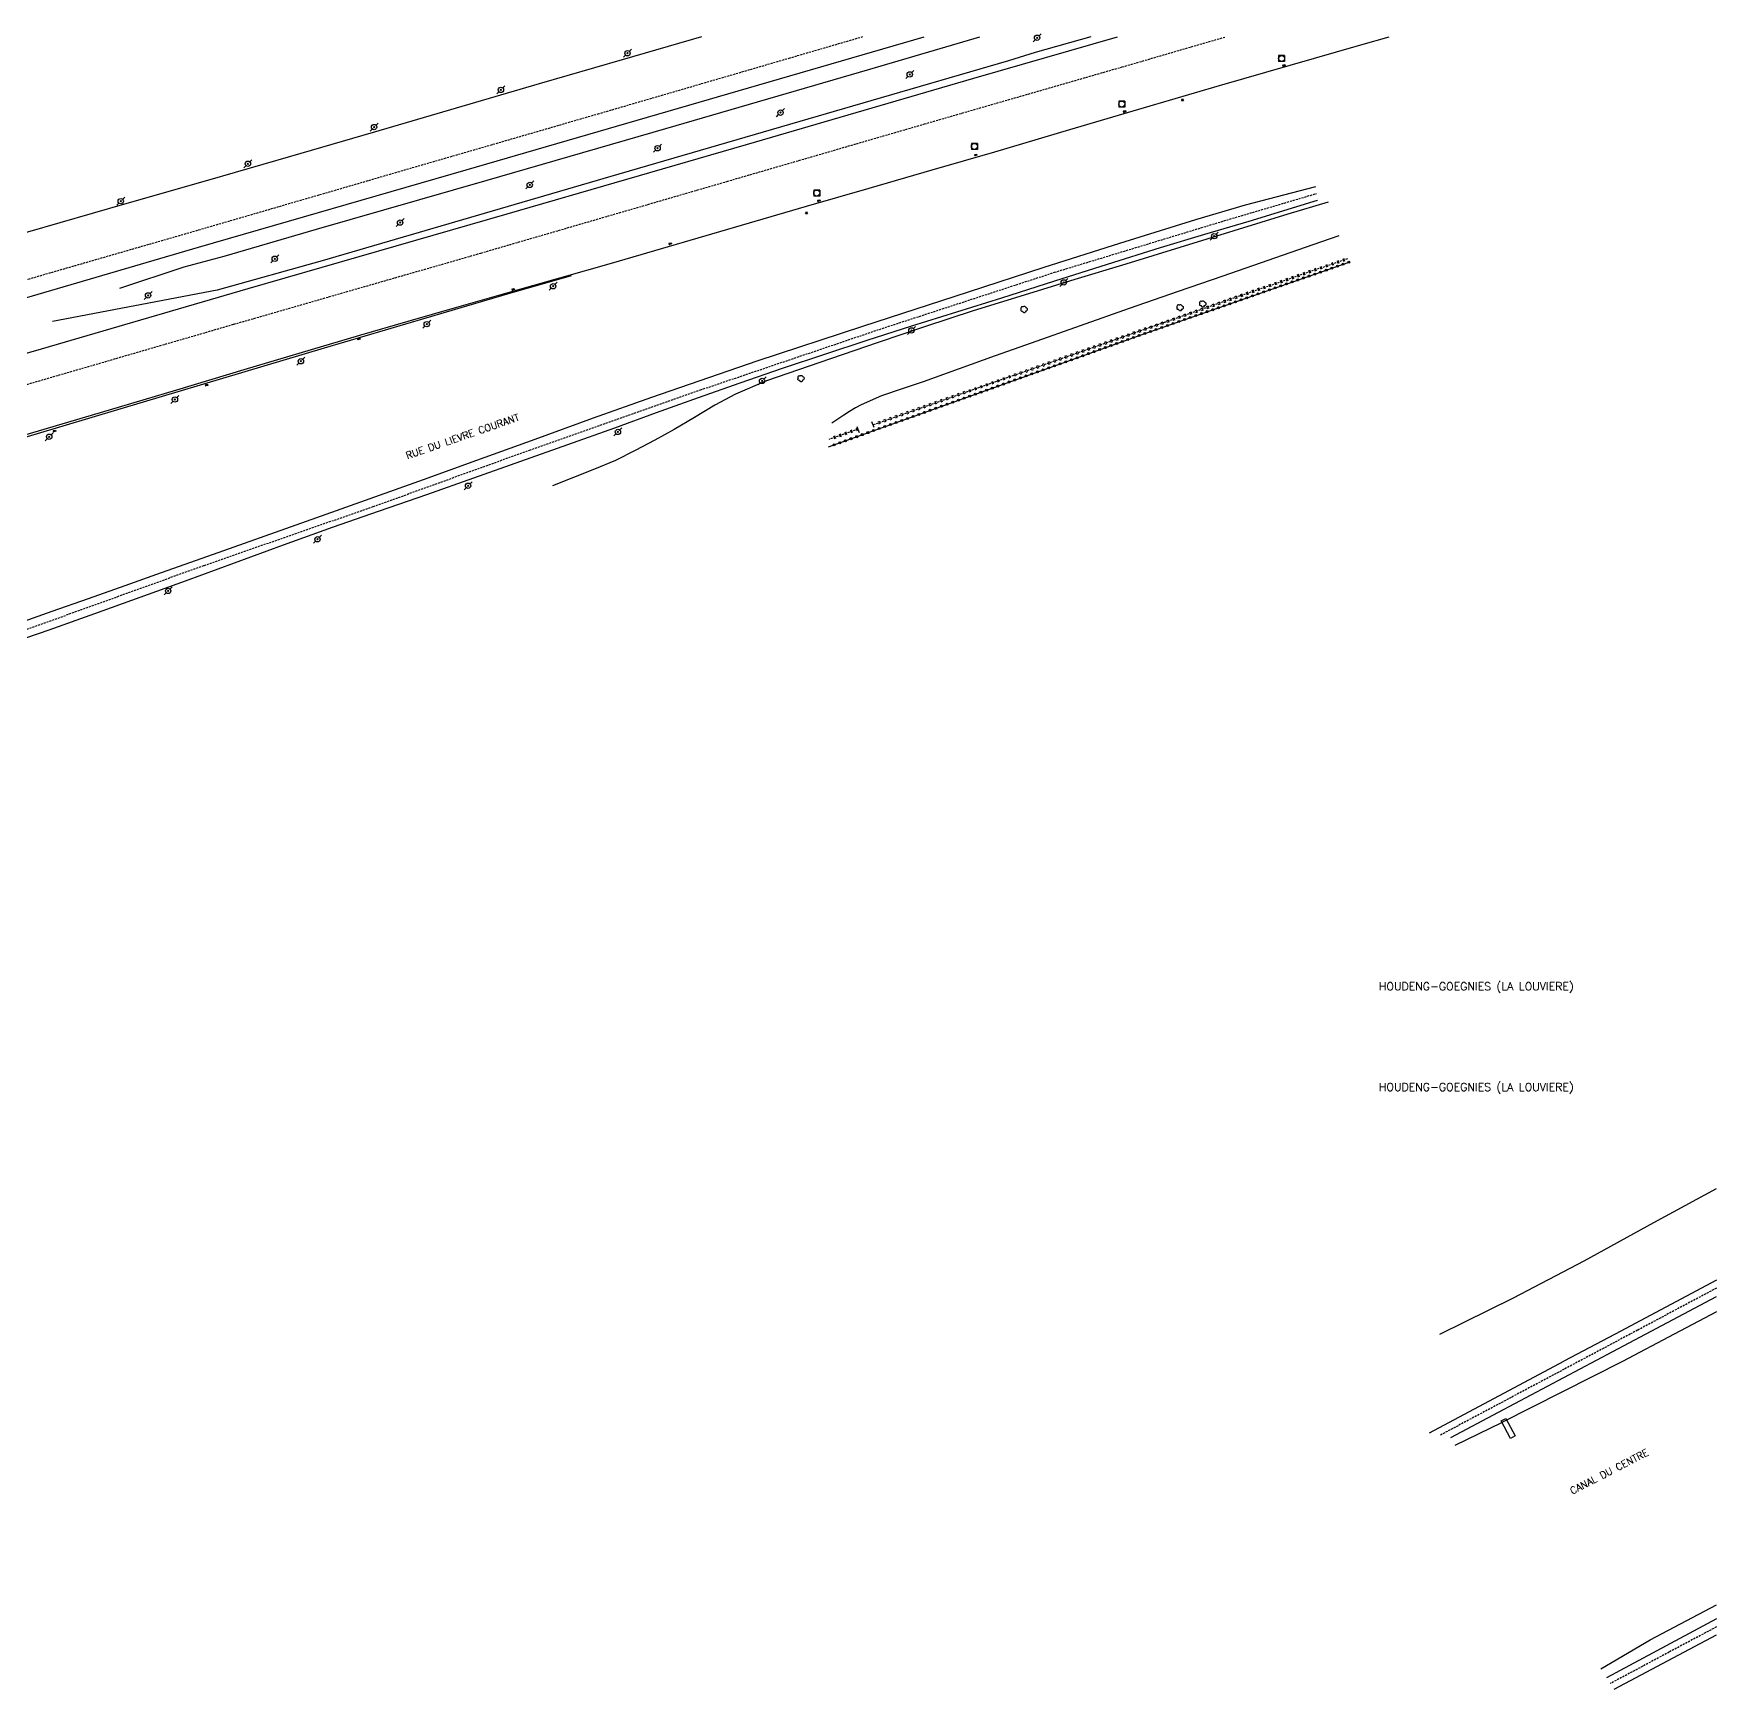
# Model space of a CAD drawing. Header units: millimetres. Extents: x 133000 to 134000, y 131000 to 132001.
# Drawn here: x 133579.6 to 134000, y 131587.3 to 132000.8 of the extents above; entities that cross this region are included whole.
import ezdxf
from ezdxf.enums import TextEntityAlignment as Align

# ---------------------------------------------------------------- set-up
doc = ezdxf.new("R2010")
doc.units = ezdxf.units.MM
doc.linetypes.add('DASHED', pattern=[0.75, 0.5, -0.25])
doc.layers.get('0').update_dxf_attribs({"linetype": 'CONTINUOUS'})
for name, color, linetype in [('W0001', 6, 'DASHED'), ('W0008', 7, 'CONTINUOUS'), ('W0010', 4, 'CONTINUOUS'), ('W0105', 7, 'CONTINUOUS'), ('W0120', 7, 'CONTINUOUS'), ('W0211', 2, 'CONTINUOUS'), ('W0214', 2, 'CONTINUOUS'), ('W0220', 5, 'DASHED'), ('W0300', 7, 'CONTINUOUS'), ('W0323', 7, 'CONTINUOUS'), ('W0401', 7, 'CONTINUOUS'), ('W0420', 7, 'CONTINUOUS'), ('W0473', 7, 'CONTINUOUS'), ('W0510', 5, 'CONTINUOUS'), ('W0850', 7, 'CONTINUOUS'), ('W0980', 7, 'CONTINUOUS'), ('W0985', 4, 'CONTINUOUS'), ('W0989', 7, 'CONTINUOUS')]:
    doc.layers.add(name, color=color, linetype=linetype)
doc.styles.get("Standard").update_dxf_attribs({"font": 'romans.shx', "width": 0.85})

# ---------------------------------------------------------------- blocks, each defined once
blk = doc.blocks.new('T300')
for p, q in [((-0.8, 0.51), (-0.86, 0.34)), ((-0.86, 0.34), (-0.86, 0.17)), ((-0.86, 0.17), (-0.74, 0.06)), ((-0.69, 0.63), (-0.8, 0.51)), ((-0.8, -0.06), (-0.74, 0.06)), ((-0.74, 0.06), (-0.69, 0.11)), ((-0.57, 0.69), (-0.69, 0.63)), ((-0.46, 0.69), (-0.57, 0.69)), ((-0.29, 0.63), (-0.46, 0.69)), ((-0.29, 0.63), (-0.17, 0.74)), ((-0.23, 0.57), (-0.29, 0.63)), ((-0.17, 0.74), (-0.06, 0.8)), ((-0.06, 0.8), (0.06, 0.8)), ((0.06, 0.8), (0.23, 0.74)), ((0.23, 0.74), (0.34, 0.63)), ((0.34, 0.63), (0.4, 0.51)), ((0.46, 0.46), (0.34, 0.46)), ((0.4, 0.51), (0.4, 0.46)), ((0.57, 0.4), (0.46, 0.46)), ((0.57, 0.4), (0.69, 0.29)), ((0.69, 0.29), (0.74, 0.17)), ((0.74, 0.06), (0.69, -0.17)), ((0.74, 0.17), (0.74, 0.06)), ((-0.8, -0.17), (-0.8, -0.06)), ((-0.8, -0.23), (-0.8, -0.17)), ((-0.74, -0.34), (-0.8, -0.23)), ((-0.69, -0.4), (-0.74, -0.34)), ((-0.51, -0.46), (-0.69, -0.4)), ((-0.4, -0.46), (-0.51, -0.46)), ((-0.4, -0.46), (-0.34, -0.46)), ((-0.34, -0.46), (-0.34, -0.4)), ((-0.34, -0.51), (-0.34, -0.46)), ((-0.29, -0.63), (-0.34, -0.51)), ((-0.17, -0.74), (-0.29, -0.63)), ((-0.06, -0.8), (-0.17, -0.74)), ((0.06, -0.8), (-0.06, -0.8)), ((0.17, -0.74), (0.06, -0.8)), ((0.23, -0.69), (0.17, -0.74)), ((0.29, -0.46), (0.23, -0.46)), ((0.29, -0.63), (0.23, -0.69)), ((0.46, -0.4), (0.29, -0.46)), ((0.34, -0.51), (0.29, -0.63)), ((0.34, -0.51), (0.34, -0.46)), ((0.57, -0.34), (0.46, -0.4)), ((0.63, -0.29), (0.57, -0.34)), ((0.69, -0.17), (0.63, -0.29))]:
    blk.add_line(p, q)
blk = doc.blocks.new('T850')
for p, q in [((-0.25, -0.15), (0, 0.32)), ((0, 0.32), (0.25, -0.15)), ((-0.25, -0.15), (0.25, -0.15))]:
    blk.add_line(p, q)
for major_axis in [(-0.106, 0.106), (-0.0354, 0.0354), (-0.0236, 0.0236)]:
    blk.add_ellipse((0, 0), major_axis=major_axis, ratio=1, start_param=3.926991, end_param=10.210176)
blk = doc.blocks.new('T473')
for p, q in [((-0.166667, 0.166667), (0.166667, -0.166667)), ((-0.166667, -0.166667), (0.166667, 0.166667)), ((0.500001, 0.500001), (1.000002, 1.000002)), ((-1.000002, -1.000002), (-0.500001, -0.500001))]:
    blk.add_line(p, q)
blk.add_ellipse((0, 0), major_axis=(0.471405, 0.471405), ratio=1, start_param=5.4977871438, end_param=11.780972451)
blk = doc.blocks.new('T401')
for p, q in [((-0.3, 0.3), (0, 0.3)), ((-0.3, -0.25), (-0.3, 0.3)), ((-0.3, 0.15), (0, 0.15)), ((-0.3, 0), (0, 0)), ((0, 0.3), (0, -0.25)), ((-0.3, -0.15), (0, -0.15)), ((-0.3, -0.25), (-0.3, -0.3)), ((-0.3, -0.3), (0, -0.3)), ((0, -0.3), (0, -0.25))]:
    blk.add_line(p, q)
blk = doc.blocks.new('T420')
for p, q in [((0.75, 0.75), (-0.75, 0.75)), ((-0.75, 0.75), (-0.75, -0.75)), ((0.75, 0.75), (0.75, -0.75)), ((0.75, -0.75), (-0.75, -0.75))]:
    blk.add_line(p, q)
blk.add_ellipse((0, 0), major_axis=(-0.53, 0.53), ratio=1, start_param=3.926991, end_param=10.210176)
blk = doc.blocks.new('t220o')
at = {"color": 0, "linetype": 'Continuous'}
for p, q in [((-0.25, 0.25), (0.25, 0.25)), ((-0.25, -0.25), (0.25, -0.25))]:
    blk.add_line(p, q, dxfattribs=at)
blk = doc.blocks.new('t323o')
at = {"color": 0, "linetype": 'Continuous'}
for radius in [0.25, 0.15]:
    blk.add_circle((0, 0), radius, dxfattribs=at)

msp = doc.modelspace()

# ---------------------------------------------------------------- linework, layer by layer
at = {"layer": 'W0001'}
for points in [[(133786.68, 132000), (133768.46, 131994.68), (133720.74, 131980.77), (133670.94, 131966.33), (133621.18, 131951.85), (133583.73, 131941.05), (133533.71, 131926.47), (133483.82, 131912.2), (133443.91, 131900.53), (133406.36, 131889.58), (133356.28, 131876.98), (133313.2, 131864.43), (133308.21, 131862.99)], [(133484.45, 131886.23), (133521.33, 131896.85), (133570.68, 131911.12), (133629.56, 131928.24), (133691.29, 131946.01), (133752.78, 131963.91), (133802.14, 131978.26), (133851.53, 131992.5), (133877.29, 132000)], [(133425.44, 131787.55), (133439.17, 131799.41), (133460.52, 131810.29), (133499.23, 131824.49), (133534.58, 131837.24), (133581.41, 131853.32), (133622.16, 131868.01), (133664.4, 131882.69), (133703.46, 131896.8), (133746.17, 131911.83), (133790.86, 131926.95), (133834.63, 131941.21), (133876.94, 131954.05), (133900.07, 131960.88)], [(134000, 131687.46), (133980.3, 131676.96), (133978.49, 131676)], [(133978.49, 131676), (133930.96, 131650.72)], [(134000, 131602.85), (133988.21, 131596.56), (133973.51, 131588.72), (133973.51, 131588.72)]]:
    msp.add_lwpolyline(points, dxfattribs=at)
at = {"layer": 'W0008'}
for points in [[(133364.69, 131873.5), (133408.11, 131885.68), (133457.81, 131900.07), (133506.9, 131914.29), (133554.99, 131928.26), (133620.75, 131947.46), (133687.65, 131966.76), (133760.73, 131987.99), (133802.07, 132000)], [(133367.91, 131860.18), (133415.73, 131874.01), (133472.52, 131890.52), (133525.55, 131906), (133581.55, 131922.08), (133633.15, 131937.17), (133697.86, 131955.77), (133757.64, 131973.15), (133814.44, 131989.68), (133850.34, 132000)], [(133562.96, 131896.37), (133580.73, 131901.6), (133598.49, 131906.85), (133615.32, 131911.87), (133632.14, 131916.91), (133648.97, 131921.92), (133661.06, 131925.47), (133673.17, 131929.01), (133685.27, 131932.52), (133698.15, 131936.19), (133711.03, 131939.84), (133723.91, 131943.51), (133740.16, 131948.22), (133756.39, 131952.97), (133772.63, 131957.71), (133788.33, 131962.25), (133804.03, 131966.78), (133819.72, 131971.33), (133838.44, 131976.84), (133857.14, 131982.38), (133875.86, 131987.87), (133893.53, 131992.95), (133911.21, 131997.99), (133918.21, 132000)], [(133899.84, 131962.53), (133899.84, 131962.53), (133882.26, 131957.96), (133869.84, 131954.29), (133850.88, 131948.43), (133831.97, 131942.38), (133813.09, 131936.25), (133786.63, 131927.68), (133760.22, 131918.97), (133733.9, 131909.97), (133719.32, 131904.76), (133704.77, 131899.45), (133690.21, 131894.17), (133676.89, 131889.41), (133663.57, 131884.66), (133650.24, 131879.92), (133637.31, 131875.31), (133624.37, 131870.71), (133611.44, 131866.11), (133602.32, 131862.89), (133593.21, 131859.67), (133584.09, 131856.45), (133556.95, 131846.83)], [(133574.91, 131848.95), (133583.42, 131851.92), (133594.8, 131855.97), (133606.15, 131860.07), (133617.51, 131864.18), (133629.74, 131868.63), (133641.96, 131873.11), (133654.21, 131877.53), (133665.97, 131881.66), (133677.76, 131885.74), (133689.53, 131889.85), (133701.29, 131894.01), (133713.03, 131898.2), (133724.78, 131902.39), (133735.21, 131906.16), (133745.64, 131909.93), (133756.1, 131913.63), (133766.65, 131917.24), (133777.22, 131920.78), (133787.81, 131924.25), (133799.01, 131927.83), (133810.24, 131931.34), (133821.46, 131934.85), (133834.68, 131939.06), (133847.9, 131943.28), (133861.14, 131947.4), (133872.19, 131950.7), (133883.25, 131953.94), (133900.31, 131959.22), (133900.31, 131959.22)], [(134000, 131689.45), (133974.73, 131676)], [(133982.32, 131676), (134000, 131685.42)], [(133945.58, 131656.53), (133982.32, 131676)], [(133974.73, 131676), (133961.89, 131669.21)], [(133928.3, 131651.3), (133961.89, 131669.21)], [(133933.63, 131650.14), (133945.58, 131656.53)], [(134000, 131604.89), (133972.54, 131590.17)], [(133974.48, 131587.27), (134000, 131600.92)]]:
    msp.add_lwpolyline(points, dxfattribs=at)
at = {"layer": 'W0010'}
for points in [[(133746.4, 132000), (133726.57, 131994.27), (133705.84, 131988.24), (133685.11, 131982.19), (133664.39, 131976.16), (133643.69, 131970.16), (133622.98, 131964.17), (133602.27, 131958.22), (133577.98, 131951.23), (133553.68, 131944.29), (133529.33, 131937.51), (133506.04, 131931.29), (133482.71, 131925.21), (133459.38, 131919.13), (133422.56, 131909.36), (133385.74, 131899.6), (133348.85, 131890.1), (133338.33, 131887.38), (133327.8, 131884.68), (133327.8, 131884.68), (133327.8, 131884.68), (133327.8, 131884.68), (133276.22, 131872.03)], [(133843.69, 132000), (133829.81, 131996.08), (133823.12, 131994.01), (133788.77, 131984.01), (133723.76, 131965.1), (133651.64, 131944.11), (133625.4, 131936.78), (133584.27, 131928.89)], [(133601.07, 131937.22), (133617.16, 131942.58), (133627.16, 131945.24), (133650.25, 131952), (133692.91, 131964.21), (133737.54, 131977.12), (133788.45, 131991.94), (133816.01, 132000)], [(133382.46, 131841.5), (133417.24, 131852.43), (133456.21, 131864.11), (133509.83, 131879.84), (133557.84, 131894.2), (133601.42, 131907.16), (133652.2, 131922.35), (133697.95, 131935.84), (133713.91, 131940.38)]]:
    msp.add_lwpolyline(points, dxfattribs=at)
at = {"layer": 'W0105'}
msp.add_lwpolyline([(133948.56, 131649.94), (133946.22, 131654.29), (133947.41, 131654.93), (133949.75, 131650.58)], close=True, dxfattribs=at)
at = {"layer": 'W0120'}
for points in [[(133785.23, 131902.69), (133785.83, 131901.16)], [(133789.58, 131902.42), (133789.02, 131903.87)]]:
    msp.add_lwpolyline(points, dxfattribs=at)
at = {"layer": 'W0211'}
for points in [[(133902.97, 131958.74), (133892.92, 131955.7), (133879.43, 131951.57), (133865.95, 131947.39), (133852.47, 131943.22), (133839.75, 131939.37), (133827.03, 131935.53), (133814.34, 131931.57), (133802.42, 131927.69), (133790.53, 131923.71), (133778.69, 131919.58), (133770.67, 131916.87), (133762.68, 131914.09), (133754.93, 131910.8), (133749.76, 131908), (133744.7, 131904.96), (133739.61, 131901.98), (133734.76, 131899.31), (133729.87, 131896.7), (133724.91, 131894.24), (133719.72, 131892), (133714.45, 131889.93), (133709.19, 131887.85)], [(133930.9, 131676), (133949.34, 131685.04), (133966.94, 131694.29), (133984.4, 131703.83), (134000, 131712.34)]]:
    msp.add_lwpolyline(points, dxfattribs=at)
at = {"layer": 'W0214'}
msp.add_lwpolyline([(133905.7, 131950.35), (133899.16, 131948.04), (133887.95, 131944.14), (133876.73, 131940.28), (133865.51, 131936.41), (133853.28, 131932.13), (133841.05, 131927.84), (133828.83, 131923.52), (133819.81, 131920.33), (133810.79, 131917.12), (133801.79, 131913.87), (133796.57, 131912.12), (133791.36, 131910.36), (133786.36, 131908.14), (133784.88, 131907.32), (133783.42, 131906.45), (133781.98, 131905.55), (133780.97, 131904.88), (133779.96, 131904.19), (133778.95, 131903.51)], dxfattribs=at)
at = {"layer": 'W0220'}
for points in [[(133789.45, 131903.21), (133801.06, 131907.28), (133812.67, 131911.36), (133824.28, 131915.43), (133843.25, 131922.09), (133862.22, 131928.75), (133881.19, 131935.41), (133901.03, 131942.28), (133907.88, 131944.65)], [(133785.49, 131902.02), (133778.23, 131899.42)]]:
    msp.add_lwpolyline(points, dxfattribs=at)
at = {"layer": 'W0323'}
msp.add_lwpolyline([(133778.14, 131897.62), (133856.79, 131925.79), (133908.23, 131943.75)], dxfattribs=at)
at = {"layer": 'W0510'}
for points in [[(134000, 131681.58), (133989.45, 131676)], [(133989.45, 131676), (133976.56, 131669.18), (133946.37, 131653.93)], [(133934.77, 131648.22), (133946.37, 131653.93)], [(133971.16, 131592.39), (133983.46, 131599.64), (134000, 131608.4)]]:
    msp.add_lwpolyline(points, dxfattribs=at)

# ---------------------------------------------------------------- block references
at = {"layer": 'W0220'}
for p, rotation in [((133906.96, 131944.33), 19.07960593796843), ((133894.2, 131939.91), 19.10896541645225), ((133895.62, 131940.41), 19.10896541645225), ((133897.04, 131940.9), 19.10896541645225), ((133898.45, 131941.39), 19.10896541645225), ((133899.87, 131941.88), 19.10896541645225), ((133901.29, 131942.37), 19.07960593796843), ((133902.71, 131942.86), 19.07960593796843), ((133904.12, 131943.35), 19.07960593796843), ((133905.54, 131943.84), 19.07960593796843), ((133882.86, 131935.99), 19.10896541645225), ((133884.28, 131936.48), 19.10896541645225), ((133885.7, 131936.97), 19.10896541645225), ((133887.11, 131937.46), 19.10896541645225), ((133888.53, 131937.95), 19.10896541645225), ((133889.95, 131938.44), 19.10896541645225), ((133891.37, 131938.93), 19.10896541645225), ((133892.78, 131939.42), 19.10896541645225), ((133870.12, 131931.52), 19.32527966711416), ((133871.54, 131932.02), 19.32527966711416), ((133872.95, 131932.52), 19.32527966711416), ((133874.37, 131933.01), 19.32527966711416), ((133875.78, 131933.51), 19.32527966711416), ((133877.2, 131934.01), 19.32527966711416), ((133878.61, 131934.5), 19.32527966711416), ((133880.03, 131935), 19.32527966711416), ((133881.44, 131935.49), 19.10896541645225), ((133858.8, 131927.55), 19.34962087676854), ((133860.21, 131928.05), 19.34962087676854), ((133861.63, 131928.55), 19.34962087676854), ((133863.04, 131929.04), 19.32527966711416), ((133864.46, 131929.54), 19.32527966711416), ((133865.87, 131930.04), 19.32527966711416), ((133867.29, 131930.53), 19.32527966711416), ((133868.71, 131931.03), 19.32527966711416), ((133846.06, 131923.08), 19.34962087676854), ((133847.48, 131923.58), 19.34962087676854), ((133848.89, 131924.07), 19.34962087676854), ((133850.31, 131924.57), 19.34962087676854), ((133851.72, 131925.07), 19.34962087676854), ((133853.14, 131925.56), 19.34962087676854), ((133854.55, 131926.06), 19.34962087676854), ((133855.97, 131926.56), 19.34962087676854), ((133857.38, 131927.06), 19.34962087676854), ((133834.74, 131919.1), 19.34693221241094), ((133836.15, 131919.6), 19.34693221241094), ((133837.57, 131920.1), 19.34693221241094), ((133838.98, 131920.59), 19.34693221241094), ((133840.4, 131921.09), 19.34693221241094), ((133841.81, 131921.59), 19.34693221241094), ((133843.23, 131922.09), 19.34693221241094), ((133844.64, 131922.58), 19.34962087676854), ((133822, 131914.63), 19.33465437340835), ((133823.42, 131915.13), 19.33465437340835), ((133824.83, 131915.63), 19.34693221241094), ((133826.25, 131916.12), 19.34693221241094), ((133827.66, 131916.62), 19.34693221241094), ((133829.08, 131917.12), 19.34693221241094), ((133830.49, 131917.61), 19.34693221241094), ((133831.91, 131918.11), 19.34693221241094), ((133833.32, 131918.61), 19.34693221241094), ((133810.68, 131910.66), 19.34058999464276), ((133812.09, 131911.16), 19.34058999464276), ((133813.51, 131911.65), 19.33465437340835), ((133814.92, 131912.15), 19.33465437340835), ((133816.34, 131912.65), 19.33465437340835), ((133817.75, 131913.14), 19.33465437340835), ((133819.17, 131913.64), 19.33465437340835), ((133820.58, 131914.14), 19.33465437340835), ((133799.35, 131906.68), 19.33465437328048), ((133800.77, 131907.18), 19.33465437328048), ((133802.18, 131907.68), 19.34058999464276), ((133803.6, 131908.17), 19.34058999464276), ((133805.02, 131908.67), 19.34058999464276), ((133806.43, 131909.17), 19.34058999464276), ((133807.85, 131909.66), 19.34058999464276), ((133809.26, 131910.16), 19.34058999464276), ((133790.86, 131903.7), 19.33465437328048), ((133792.28, 131904.2), 19.33465437328048), ((133793.69, 131904.7), 19.33465437328048), ((133795.11, 131905.19), 19.33465437328048), ((133796.52, 131905.69), 19.33465437328048), ((133797.94, 131906.19), 19.33465437328048), ((133779.64, 131899.92), 199.7396738270331), ((133781.05, 131900.43), 199.7396738270331), ((133782.46, 131900.93), 199.7396738270331), ((133783.87, 131901.44), 199.7396738270331), ((133785.29, 131901.95), 199.7396738270331)]:
    msp.add_blockref('t220o', p, dxfattribs=dict(at, rotation=rotation))
at = {"layer": 'W0300'}
for p in [(133827.07, 131931.91), (133866.05, 131932.35), (133871.72, 131933.29), (133771.32, 131914.66)]:
    msp.add_blockref('T300', p, dxfattribs=at)
at = {"layer": 'W0323'}
for p, rotation in [((133898.29, 131940.28), 19.24840428494449), ((133899.7, 131940.77), 19.24840428494449), ((133901.12, 131941.27), 19.24840428494449), ((133902.54, 131941.76), 19.24840428494449), ((133903.95, 131942.26), 19.24840428494449), ((133905.37, 131942.75), 19.24840428494449), ((133906.78, 131943.25), 19.24840428494449), ((133908.2, 131943.74), 19.24840428494449), ((133885.54, 131935.83), 19.24840428494449), ((133886.96, 131936.32), 19.24840428494449), ((133888.37, 131936.82), 19.24840428494449), ((133889.79, 131937.31), 19.24840428494449), ((133891.21, 131937.81), 19.24840428494449), ((133892.62, 131938.3), 19.24840428494449), ((133894.04, 131938.8), 19.24840428494449), ((133895.45, 131939.29), 19.24840428494449), ((133896.87, 131939.79), 19.24840428494449), ((133874.21, 131931.87), 19.24840428494449), ((133875.63, 131932.37), 19.24840428494449), ((133877.04, 131932.86), 19.24840428494449), ((133878.46, 131933.36), 19.24840428494449), ((133879.88, 131933.85), 19.24840428494449), ((133881.29, 131934.35), 19.24840428494449), ((133882.71, 131934.84), 19.24840428494449), ((133884.13, 131935.34), 19.24840428494449), ((133861.47, 131927.42), 19.24840428494449), ((133862.88, 131927.92), 19.24840428494449), ((133864.3, 131928.41), 19.24840428494449), ((133865.72, 131928.91), 19.24840428494449), ((133867.13, 131929.4), 19.24840428494449), ((133868.55, 131929.9), 19.24840428494449), ((133869.96, 131930.39), 19.24840428494449), ((133871.38, 131930.88), 19.24840428494449), ((133872.8, 131931.38), 19.24840428494449), ((133850.16, 131923.41), 19.70249555708382), ((133851.57, 131923.92), 19.70249555708382), ((133852.98, 131924.43), 19.70249555708382), ((133854.39, 131924.93), 19.70249555708382), ((133855.81, 131925.44), 19.70249555708382), ((133857.22, 131925.94), 19.24840428494449), ((133858.63, 131926.43), 19.24840428494449), ((133860.05, 131926.93), 19.24840428494449), ((133837.45, 131918.86), 19.70249555708382), ((133838.86, 131919.37), 19.70249555708382), ((133840.27, 131919.87), 19.70249555708382), ((133841.68, 131920.38), 19.70249555708382), ((133843.1, 131920.89), 19.70249555708382), ((133844.51, 131921.39), 19.70249555708382), ((133845.92, 131921.9), 19.70249555708382), ((133847.33, 131922.4), 19.70249555708382), ((133848.74, 131922.91), 19.70249555708382), ((133826.15, 131914.82), 19.70249555708382), ((133827.56, 131915.32), 19.70249555708382), ((133828.97, 131915.83), 19.70249555708382), ((133830.39, 131916.34), 19.70249555708382), ((133831.8, 131916.84), 19.70249555708382), ((133833.21, 131917.35), 19.70249555708382), ((133834.62, 131917.85), 19.70249555708382), ((133836.03, 131918.36), 19.70249555708382), ((133814.85, 131910.77), 19.70249555708382), ((133816.26, 131911.28), 19.70249555708382), ((133817.68, 131911.78), 19.70249555708382), ((133819.09, 131912.29), 19.70249555708382), ((133820.5, 131912.8), 19.70249555708382), ((133821.91, 131913.3), 19.70249555708382), ((133823.32, 131913.81), 19.70249555708382), ((133824.74, 131914.31), 19.70249555708382), ((133802.14, 131906.22), 19.70249555708382), ((133803.55, 131906.73), 19.70249555708382), ((133804.97, 131907.23), 19.70249555708382), ((133806.38, 131907.74), 19.70249555708382), ((133807.79, 131908.24), 19.70249555708382), ((133809.2, 131908.75), 19.70249555708382), ((133810.62, 131909.26), 19.70249555708382), ((133812.03, 131909.76), 19.70249555708382), ((133813.44, 131910.27), 19.70249555708382), ((133790.84, 131902.18), 19.70249555708382), ((133792.26, 131902.68), 19.70249555708382), ((133793.67, 131903.19), 19.70249555708382), ((133795.08, 131903.69), 19.70249555708382), ((133796.49, 131904.2), 19.70249555708382), ((133797.91, 131904.7), 19.70249555708382), ((133799.32, 131905.21), 19.70249555708382), ((133800.73, 131905.72), 19.70249555708382), ((133779.55, 131898.13), 19.70249555708382), ((133780.96, 131898.64), 19.70249555708382), ((133782.37, 131899.14), 19.70249555708382), ((133783.78, 131899.65), 19.70249555708382), ((133785.2, 131900.15), 19.70249555708382), ((133786.61, 131900.66), 19.70249555708382), ((133788.02, 131901.16), 19.70249555708382), ((133789.43, 131901.67), 19.70249555708382)]:
    msp.add_blockref('t323o', p, dxfattribs=dict(at, rotation=rotation))
at = {"layer": 'W0401'}
for p, rotation in [((133891.96, 131992.72), 286.0519460828598), ((133852.19, 131981.22), 286.4932992466477), ((133814.97, 131970.35), 286.1789739410437), ((133775.82, 131958.97), 286.131299220637), ((133738.65, 131948.23), 286.1700878649335), ((133699.4, 131936.79), 285.8060934236852), ((133660.82, 131924.41), 286.3823701443375), ((133622.78, 131912.88), 286.6907941664986), ((133584.81, 131901.44), 286.4565664892913)]:
    msp.add_blockref('T401', p, dxfattribs=dict(at, rotation=rotation))
at = {"layer": 'W0420'}
for p in [(133891.37, 131994.6), (133851.44, 131983.23), (133814.61, 131972.65), (133775.21, 131961.01)]:
    msp.add_blockref('T420', p, dxfattribs=at)
at = {"layer": 'W0473'}
for p in [(133830.27, 131999.81), (133727.94, 131995.93), (133798.45, 131990.62), (133696.32, 131986.77), (133664.62, 131977.49), (133766.17, 131981.08), (133735.46, 131972.2), (133633.09, 131968.32), (133703.5, 131963.03), (133601.3, 131958.98), (133671.12, 131953.63), (133874.54, 131950.23), (133639.8, 131944.58), (133608.13, 131935.45), (133709.35, 131937.71), (133836.95, 131938.69), (133677.78, 131928.25), (133798.89, 131926.68), (133646.32, 131918.98), (133761.55, 131914.07), (133614.86, 131909.44), (133583.44, 131900.15), (133725.55, 131901.32), (133688.11, 131887.91), (133650.48, 131874.52), (133613.17, 131861.62)]:
    msp.add_blockref('T473', p, dxfattribs=at)
at = {"layer": 'W0850'}
for p in [(133866.58, 131984.28), (133772.65, 131956.08)]:
    msp.add_blockref('T850', p, dxfattribs=at)

# ---------------------------------------------------------------- texts
at = {"layer": 'W0980'}
for p in [(133940.02, 131762.72), (133940.02, 131737.57)]:
    msp.add_text('HOUDENG-GOEGNIES (LA LOUVIERE)', height=2, dxfattribs=at).set_placement(p, align=Align.MIDDLE)
at = {"layer": 'W0985'}
msp.add_text('CANAL DU CENTRE', height=1.75, rotation=27.351, dxfattribs=at).set_placement((133973.22, 131641.65), align=Align.MIDDLE_CENTER)
at = {"layer": 'W0989'}
msp.add_text('RUE DU LIEVRE COURANT', height=1.75, rotation=19.0602, dxfattribs=at).set_placement((133672.92, 131894.54))

doc.saveas('drawing.dxf')
